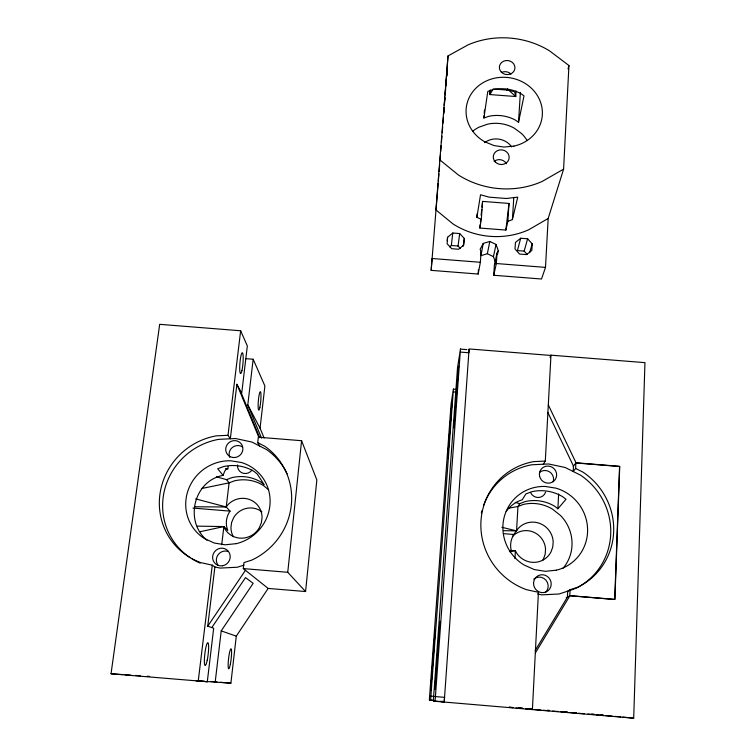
<?xml version="1.0" encoding="UTF-8"?>
<svg xmlns="http://www.w3.org/2000/svg" width="756" height="756" viewBox="0 0 756 756"><rect width="100%" height="100%" fill="white"/><g stroke="black" fill="none" stroke-linecap="round" stroke-linejoin="round"><path stroke-width="1.13" d="M442.128 701.095L442.156 701.691L433.415 700.944L433.453 699.177L457.531 367.577L460.48 348.941L435.38 697.193L434.974 701.266L433.415 700.944M434.974 701.266L633.698 718.2L644.962 362.644L550.963 355.169L550.018 357.286M575.628 468.465L582.961 472.131A67.511 65.46 46.7 0 1 613.645 532.13A67.511 65.46 46.7 0 1 577.877 587.128L570.071 589.708L569.797 595.747L614.713 599.489L619.561 466.518L575.874 462.974L575.628 468.465L573.237 471.527L573.483 466.102L547.75 412.303M515.271 502.409L519.75 503.647L525.108 501.597A40.106 38.972 49.7 0 1 554.819 506.34L557.9 508.779L558.627 493.961M543.328 464.212L545.303 461.065L550.963 355.169M563.589 169.136L568.947 65.517L549.536 50.85A82.754 75.439 7.1 0 0 468.276 44.755L448.024 55.916L435.938 209.913L452.901 223.861A75.052 69.287 7.5 0 0 528.737 229.748L548.166 218.475L563.589 169.136L542.165 181.44A82.754 75.439 7.1 0 1 458.419 174.995L439.69 159.771M480.362 262.285L432.045 258.505L431.166 270.355L478.17 274.041L480.362 262.285L481.09 251.88L480.154 249.272L483.226 243.441L489.803 241.447L496.049 244.443L498.308 250.69L497.032 253.118L494.386 265.11L493.715 275.26L541.513 279.011L545.501 267.378L548.166 218.475M532.215 243.867L531.837 250.406L526.545 254.602L519.589 254.063L515.006 248.951L515.469 242.43L520.695 238.244L527.622 238.783L532.215 243.867L529.597 252.75M514.94 558.646L515.403 550.642L509.506 550.5M511.528 551.181C509.138 544.046 511.614 536.306 516.546 530.873L517.954 506.492L519.75 503.647M480.183 224.57L479.824 228.047L505.868 230.07L507.862 221.385L512.407 219.59L513.797 197.401M484.076 115.725L483.916 118.021L488.792 116.311A35.834 32.943 7.3 0 1 515.734 120.289L518.512 122.321L520.383 92.402M516.093 90.937L515.734 96.522L489.954 94.566L489.557 90.465M507.862 221.385L509.005 203.44L482.574 201.398L481.969 207.191M493.715 275.26L496.352 263.532L497.032 253.118M447.571 237.28L447.127 243.801L451.729 248.705L458.675 249.244L463.815 244.963L464.297 238.442L459.686 233.557L452.778 233.018L447.571 237.28L447.212 240.654M479.824 228.047L481.317 219.325L482.574 201.398M490.275 89.973L489.954 94.566L493.12 89.01L508.741 90.191L514.647 91.797L515.734 96.522L508.741 90.191M478.17 274.041L478.482 269.533M481.317 219.325L476.885 217.331L477.13 213.835M484.237 113.428L484.483 109.979M430.589 700.311L453.411 389.028L451.077 404.016L429.446 698.487L429.408 700.037L435.163 700.699M443.677 113.343L444.122 107.484M444.301 105.141L444.915 96.938M445.095 94.594L448.024 55.916M445.974 85.645L446.418 79.824M431.166 270.355L438.149 183.292M438.338 180.939L438.896 173.88M439.085 171.527L439.652 164.468M439.935 160.943L440.408 155.056M440.691 151.531L441.164 145.643M441.447 142.119L441.92 136.231M442.203 132.706L442.676 126.819M442.959 123.294L443.422 117.407M443.706 113.882L444.15 107.569M444.33 105.254L444.887 98.299M445.218 95.058L445.634 89.028M445.908 85.551L446.38 79.758M257.701 442.629L264.751 446.257A67.237 64.761 -41.4 0 1 291.249 505.632A67.237 64.761 -41.4 0 1 251.899 560.054L243.961 562.606L243.271 568.588L268.153 588.423L305.575 591.542L316.84 479.965L301.578 440.71L258.325 437.204L257.701 442.629L259.62 446.021M480.419 222.255L480.655 219.939M481.137 215.299L481.733 209.506M305.575 591.542L287.752 572.292L301.578 440.71M206.974 681.525L230.901 683.169L236.278 636.155L268.153 588.423M264.109 437.979L260.064 428.227L264.893 385.976L253.165 359.242L245.502 358.627M449.65 246.881L451.341 245.502L452.778 233.018M215.176 682.214L221.215 630.882L253.156 583.33L245.511 577.593L211.803 627.593M261.538 438.13L247.788 404.942L253.165 359.242M505.868 230.07L509.005 203.44M225.486 468.682L227.821 468.881L228.104 466.546M221.706 544.698L223.88 526.563L197.325 526.148M200.047 531.742L223.88 526.563L227.802 530.287C225.108 524.163 226.205 516.509 230.07 511.122L226.214 506.992L229.106 482.838L226.526 479.644L216.452 476.828M207.295 681.742L213.674 628.245L207.739 626.176L214.884 566.934L212.275 565.157L200.605 562.587A67.237 64.761 -41.4 0 1 159.828 495.057A67.237 64.761 -41.4 0 1 216.273 435.862L228 435.305L230.325 438.792L236.902 384.275L241.684 393.356L247.335 345.964L240.663 330.769L159.686 324.324L111.037 673.785L207.295 681.742L196.106 680.787M198.223 681.194L212.275 565.157M228 435.305L240.663 330.769M460.31 248.403L458.07 246.021L459.686 233.557M463.182 246.295L464.297 238.442M483.916 118.021L487.8 91.391L492.903 89.614A37.507 34.275 7.1 0 1 521.101 93.753L524.012 95.87L518.512 122.321M476.885 217.331L480.532 194.764L489.104 197.155L506.322 198.488L517.747 197.127L512.407 219.59M480.485 255.15L481.09 251.88M483.226 243.441L480.958 255.67L487.355 253.723L493.432 256.643L495.624 262.729L494.386 265.11M487.355 253.723L489.803 241.447M453.383 389.142L456.596 389.406M493.432 256.643L496.049 244.443M497.571 253.969L498.308 250.69M444.122 702.05L444.585 697.344L435.428 696.569M520.695 238.244L517.416 250.595L524.154 251.124L527.13 254.432M568.03 68.919L568.947 65.517M524.154 251.124L527.622 238.783M206.974 540.238C184.02 521.432 193.668 480.703 223.067 475.382L224.674 471.224L226.734 468.559L227.821 468.881M468.947 349.659L468.852 352.759L460.338 352.079M506.633 90.503L507.616 88.698M535.371 652.957L569.939 595.671L614.902 599.404L619.74 466.329L576.025 462.785L573.209 466.471M535.163 650.538L567.416 597.117L567.699 591.154L570.071 589.708M207.739 626.176L245.445 570.317M503.628 530.674L516.546 530.873L518.323 528.34A20.365 19.798 50.2 0 1 539.831 523.445A20.365 19.798 50.2 0 1 553.175 541.636L552.797 546.862L551.077 551.785A20.365 19.798 50.2 0 1 534.265 562.37A20.365 19.798 50.2 0 1 516.367 552.702L515.403 550.642L509.676 551.738M194.434 506.766L226.214 506.992L228.142 504.479A20.28 19.609 -44.3 0 1 249.867 499.631A20.28 19.609 -44.3 0 1 262.058 517.643L261.359 522.831L259.346 527.697A20.28 19.609 -44.3 0 1 241.948 538.187A20.28 19.609 -44.3 0 1 224.702 528.605L223.88 526.563M506.218 511.481C510.045 506 515.715 501.691 522.15 499.848L525.892 493.933L531.515 491.778A42.166 40.928 47.8 0 1 562.757 496.758L565.998 499.31L557.9 508.779M494.15 161.397L494.235 161.311A7.815 7.22 7.8 0 1 506.378 163.74M566.216 597.807L569.939 595.671M226.526 479.644L231.988 477.612A39.945 38.603 -43.9 0 1 261.292 482.309L264.213 484.728L257.295 474.078L254.233 471.546A41.996 40.512 -42.3 0 0 223.436 466.622L217.69 468.758L223.067 475.382M574.295 588.971L559.09 593.989L541.806 594.859L537.554 593.933M243.933 565.119L237.356 567.227L220.09 568.087L214.884 566.934M201.616 488.537L229.106 482.838L234.492 480.825A39.35 38.046 -44.4 0 1 263.362 485.456L268.597 489.793M508.693 508.183L517.954 506.492L523.228 504.469A39.501 38.395 50.2 0 1 552.494 509.138L560.517 515.488A39.501 38.395 50.2 0 1 563.088 568.247M545.303 461.065L533.566 461.632A67.511 65.46 46.7 0 0 480.948 521.442A67.511 65.46 46.7 0 0 526.535 589.689L538.433 592.288L532.404 709.591L525.713 708.778L531.581 709.27M197.023 680.797L204.63 681.317M111.037 673.785L122.727 674.579M125.071 674.739L130.911 675.136M135.589 675.448L140.266 675.769M147.278 676.242L149.622 676.403M451.341 245.502L458.07 246.021M496.352 263.532L545.501 267.378M550.84 355.443L469.089 348.941L444.216 702.097L440.086 701.284M460.432 349.111L466.792 349.612M453.269 391.92L456.492 392.175M192.978 508.07L230.07 511.122M503.42 533.632L513.948 534.501M243.271 568.588L287.752 572.292M430.996 696.172L434.426 696.456M211.179 681.487L216.981 681.978M220.459 682.281L230.901 683.169M429.408 700.037L434.898 700.51M520.525 707.966L522.859 708.164M529.861 708.759L532.186 708.958M547.353 710.243L549.678 710.442M564.845 711.727L567.17 711.925M574.173 712.521L576.507 712.719M591.664 714.004L593.999 714.203M600.992 714.798L603.326 714.996M509.166 707.191L513.504 707.559M518.918 708.022L521.092 708.211L518.786 707.928M516.121 707.985L522.897 708.552M533.925 709.468L540.965 710.073M543.309 710.271L549.177 710.763M552.693 711.065L558.552 711.566M560.905 711.765L567.936 712.36M570.279 712.558L576.148 713.059M578.491 713.258L584.36 713.758M587.875 714.051L593.743 714.552M596.087 714.751L603.127 715.346M605.471 715.554L612.502 716.149M614.855 716.348L620.714 716.849M622.963 717.057L633.698 718.2M509.242 707.247L512.729 707.692M501.861 527.282L516.546 530.873M195.653 498.875L226.214 506.992M221.215 630.882L236.278 636.155M247.788 404.942L260.064 428.227M548.355 405.036L576.025 462.785M240.172 390.483L259.733 437.733M236.902 384.275L258.883 437.412M233.396 536.788A19.278 18.673 -46 0 1 230.949 527.338L231.638 522.415L233.576 517.803A19.278 18.673 -46 0 1 261.897 511.831M229.767 457.371A8.533 8.212 -33.6 0 1 242.553 446.994M218.163 565.356A8.826 8.496 -50.9 0 1 218.059 554.781L219.637 553.099A8.826 8.496 -50.9 0 1 228.161 551.549M251.956 470.128A8.108 7.834 -35 0 1 237.545 464.968M287.091 473.823A66.32 63.91 -41.8 0 0 266.584 449.603L251.861 442.033L235.56 438.537L218.749 439.34A66.32 63.91 -41.8 0 0 164.458 490.37A66.32 63.91 -41.8 0 0 190.228 557.739M200.217 563.144A66.32 63.91 -41.8 0 1 192.128 558.958M512.436 536.524A19.354 18.834 52.2 0 1 532.885 531.865A19.354 18.834 52.2 0 1 545.548 549.177L545.18 554.157L543.536 558.835A19.354 18.834 52.2 0 1 542.543 560.555M539.463 472.472A8.562 8.297 37.3 0 1 553.184 481.704M533.745 579.172A8.864 8.581 58.1 0 1 545.974 580.192A8.864 8.581 58.1 0 1 545.331 592.562M545.586 492.184A8.136 7.9 39.1 0 1 530.75 492.903M575.392 588.612A66.585 64.581 47.1 0 0 610.697 534.341A66.585 64.581 47.1 0 0 580.466 475.137L565.167 467.491L548.563 463.967L531.742 464.779A66.585 64.581 47.1 0 0 483.566 505.414M481.345 512.993A66.585 64.581 47.1 0 1 481.884 510.782M484.662 142.619A18.22 16.774 7.3 0 1 511.651 146.9M501.842 72.321A7.664 6.927 6.6 0 1 510.98 74.107M472.576 131.355A35.343 32.546 7.4 0 1 479.087 127.14L487.573 124.164A35.343 32.546 7.4 0 1 514.146 128.095L521.394 133.406A35.343 32.546 7.4 0 1 526.96 140.247M434.974 688.036L435.012 689.557L439.954 621.3L434.974 688.036M435.182 630.154L430.731 690.011L435.182 630.154M458.58 366.348L453.921 427.707L458.58 366.348M451.833 403.893L447.665 458.391L451.833 403.893M447.212 69.335L446.683 76.328L447.212 69.335M556.369 570.175L545.312 571.328L534.246 569.542L523.955 564.93A43.054 41.76 47.1 0 1 504.318 516.641A43.054 41.76 47.1 0 1 545.152 486.439L556.019 488.168A43.054 41.76 47.1 0 1 587.601 529.994A43.054 41.76 47.1 0 1 556.369 570.175M236.241 543.658L225.156 544.802L214.26 543.035L204.309 538.47A42.884 41.325 -41.7 0 1 187.979 490.672A42.884 41.325 -41.7 0 1 230.656 460.791L241.372 462.502A42.884 41.325 -41.7 0 1 270.034 503.893A42.884 41.325 -41.7 0 1 236.241 543.658M513.929 146.106L503.959 147.051L494.018 145.568L484.776 141.788A38.216 34.842 7.1 0 1 477.471 86.732A38.216 34.842 7.1 0 1 537.412 95.625A38.216 34.842 7.1 0 1 513.929 146.106M233.311 457.522A8.694 8.373 -33.1 0 0 242.194 445.454A8.694 8.373 -33.1 0 0 227.395 444.273A8.694 8.373 -33.1 0 0 233.311 457.522M222.661 565.753A9.006 8.656 -50.3 0 0 228.331 551.285A9.006 8.656 -50.3 0 0 213.239 554.053A9.006 8.656 -50.3 0 0 222.661 565.753M259.894 407.248A9.252 1.2 -85.1 0 0 260.603 391.948A9.252 1.2 -85.1 0 0 258.183 403.534A9.252 1.2 -85.1 0 0 259.894 407.248M230.372 664.099A10.083 1.295 -83.5 0 0 231.015 648.79A10.083 1.295 -83.5 0 0 228.18 663.522A10.083 1.295 -83.5 0 0 230.372 664.099M207.238 660.13A11.463 1.673 -83.3 0 0 207.891 642.694A11.463 1.673 -83.3 0 0 204.404 659.374A11.463 1.673 -83.3 0 0 207.238 660.13M241.939 370.534A10.433 1.531 -85.3 0 0 242.667 353.118A10.433 1.531 -85.3 0 0 239.756 365.81A10.433 1.531 -85.3 0 0 241.939 370.534M539.576 476.148A8.732 8.458 36.7 0 0 553.808 481.128A8.732 8.458 36.7 0 0 550.661 466.556A8.732 8.458 36.7 0 0 539.576 476.148M533.556 582.961A9.044 8.751 57.5 0 0 546.399 591.778A9.044 8.751 57.5 0 0 547.183 576.318A9.044 8.751 57.5 0 0 533.556 582.961M495.274 161.935A7.966 7.333 7.7 0 0 508.769 159.648A7.966 7.333 7.7 0 0 499.622 149.953A7.966 7.333 7.7 0 0 495.274 161.935M501.332 72.113A7.796 7.04 6.6 0 0 514.553 69.93A7.796 7.04 6.6 0 0 505.575 60.622A7.796 7.04 6.6 0 0 501.332 72.113"/></g></svg>
